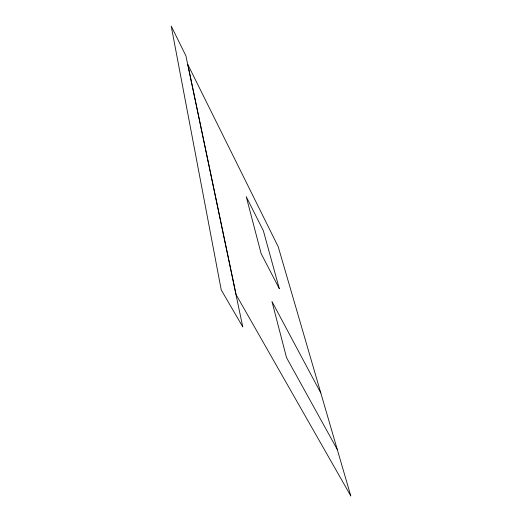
<?xml version="1.0" encoding="UTF-8"?>
<svg xmlns="http://www.w3.org/2000/svg" width="522" height="522" viewBox="0 0 522 522"><rect width="100%" height="100%" fill="white"/><g stroke="black" fill="none" stroke-linecap="round" stroke-linejoin="round"><path stroke-width="0.78" d="M337.264 449.481L286.519 357.609L271.962 301.494L320.821 393.014M242.743 326.818L221.237 289.958L171.216 26.1L185.923 55.874L242.743 326.818M350.784 495.9L236.12 294.702L187.796 64.434L278.193 246.665L350.784 495.9M279.283 288.614L261.124 253.555L246.234 196.677L263.362 230.711L279.283 288.614"/></g></svg>
